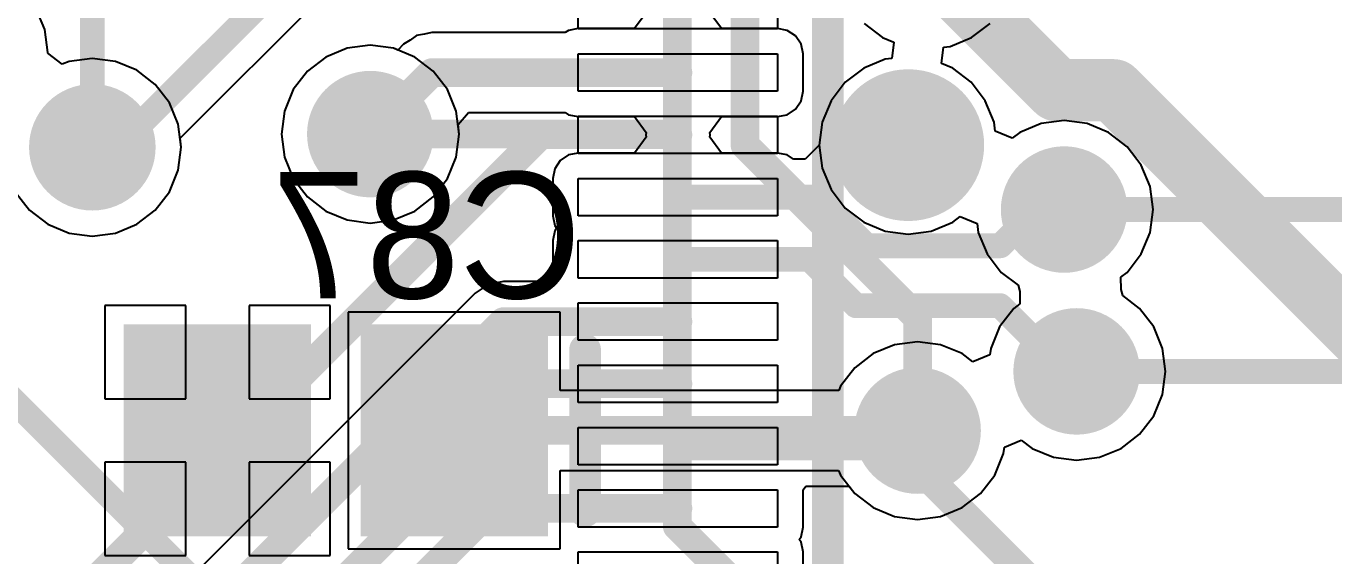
# Model space of a CAD drawing. Header units: millimetres. Extents: x 0 to 7.44, y -3.03 to 0.
# Drawn here: x 0.987 to 1.4002, y -1.7198 to -1.5522 of the extents above; entities that cross this region are included whole.
import ezdxf

# ---------------------------------------------------------------- set-up
doc = ezdxf.new("R2010")
doc.units = ezdxf.units.MM
doc.header["$MEASUREMENT"] = 0
for name, color, linetype in [('BottomLayer', 5, 'Continuous'), ('BottomOverlay', 54, 'Continuous'), ('BottomPaste', 16, 'Continuous'), ('BottomSolder', 6, 'Continuous'), ('MidLayer1', 16, 'Continuous'), ('MidLayer2', 76, 'Continuous'), ('MultiLayer', 9, 'Continuous'), ('TopLayer', 1, 'Continuous'), ('TopOverlay', 2, 'Continuous'), ('TopSolder', 216, 'Continuous'), ('ViaHoleLayer', 16, 'Continuous')]:
    doc.layers.add(name, color=color, linetype=linetype)

# ---------------------------------------------------------------- blocks, each defined once
blk = doc.blocks.new('EP4CE22E22C8N_31')
at = {"layer": 'TopLayer'}
for p, q in [((0.38976, 0.25984), (0.38976, 0.27165)), ((0.38976, 0.25984), (0.38976, 0.27165)), ((0.45276, 0.27165), (0.45276, 0.25984)), ((0.45276, 0.27165), (0.45276, 0.25984)), ((0.45276, 0.25984), (0.38976, 0.25984)), ((0.45276, 0.25984), (0.38976, 0.25984)), ((0.38976, 0.24016), (0.38976, 0.25197)), ((0.38976, 0.25197), (0.45276, 0.25197)), ((0.38976, 0.24016), (0.38976, 0.25197)), ((0.38976, 0.25197), (0.45276, 0.25197)), ((0.45276, 0.25197), (0.45276, 0.24016)), ((0.45276, 0.25197), (0.45276, 0.24016)), ((0.45276, 0.24016), (0.38976, 0.24016)), ((0.45276, 0.24016), (0.38976, 0.24016)), ((0.38976, 0.22047), (0.38976, 0.23228)), ((0.38976, 0.23228), (0.45276, 0.23228)), ((0.38976, 0.22047), (0.38976, 0.23228)), ((0.38976, 0.23228), (0.45276, 0.23228)), ((0.45276, 0.23228), (0.45276, 0.22047)), ((0.45276, 0.23228), (0.45276, 0.22047)), ((0.45276, 0.22047), (0.38976, 0.22047)), ((0.45276, 0.22047), (0.38976, 0.22047)), ((0.38976, 0.20079), (0.38976, 0.2126)), ((0.38976, 0.2126), (0.45276, 0.2126)), ((0.38976, 0.20079), (0.38976, 0.2126)), ((0.38976, 0.2126), (0.45276, 0.2126)), ((0.45276, 0.2126), (0.45276, 0.20079)), ((0.45276, 0.2126), (0.45276, 0.20079)), ((0.45276, 0.20079), (0.38976, 0.20079)), ((0.45276, 0.20079), (0.38976, 0.20079)), ((0.38976, 0.1811), (0.38976, 0.19291)), ((0.38976, 0.19291), (0.45276, 0.19291)), ((0.38976, 0.1811), (0.38976, 0.19291)), ((0.38976, 0.19291), (0.45276, 0.19291)), ((0.45276, 0.19291), (0.45276, 0.1811)), ((0.45276, 0.19291), (0.45276, 0.1811)), ((0.45276, 0.1811), (0.38976, 0.1811)), ((0.45276, 0.1811), (0.38976, 0.1811)), ((0.38976, 0.16142), (0.38976, 0.17323)), ((0.38976, 0.17323), (0.45276, 0.17323)), ((0.38976, 0.16142), (0.38976, 0.17323)), ((0.38976, 0.17323), (0.45276, 0.17323)), ((0.45276, 0.17323), (0.45276, 0.16142)), ((0.45276, 0.17323), (0.45276, 0.16142)), ((0.45276, 0.16142), (0.38976, 0.16142)), ((0.45276, 0.16142), (0.38976, 0.16142)), ((0.38976, 0.14173), (0.38976, 0.15354)), ((0.38976, 0.15354), (0.45276, 0.15354)), ((0.38976, 0.14173), (0.38976, 0.15354)), ((0.38976, 0.15354), (0.45276, 0.15354)), ((0.45276, 0.15354), (0.45276, 0.14173)), ((0.45276, 0.15354), (0.45276, 0.14173)), ((0.45276, 0.14173), (0.38976, 0.14173)), ((0.45276, 0.14173), (0.38976, 0.14173)), ((0.38976, 0.12205), (0.38976, 0.13386)), ((0.38976, 0.13386), (0.45276, 0.13386)), ((0.38976, 0.12205), (0.38976, 0.13386)), ((0.38976, 0.13386), (0.45276, 0.13386)), ((0.45276, 0.13386), (0.45276, 0.12205)), ((0.45276, 0.13386), (0.45276, 0.12205)), ((0.45276, 0.12205), (0.38976, 0.12205)), ((0.45276, 0.12205), (0.38976, 0.12205)), ((0.38976, 0.10236), (0.38976, 0.11417)), ((0.38976, 0.11417), (0.45276, 0.11417)), ((0.38976, 0.10236), (0.38976, 0.11417)), ((0.38976, 0.11417), (0.45276, 0.11417)), ((0.45276, 0.11417), (0.45276, 0.10236)), ((0.45276, 0.11417), (0.45276, 0.10236)), ((0.45276, 0.10236), (0.38976, 0.10236)), ((0.45276, 0.10236), (0.38976, 0.10236)), ((0.38976, 0.08268), (0.38976, 0.09449)), ((0.38976, 0.09449), (0.45276, 0.09449)), ((0.38976, 0.08268), (0.38976, 0.09449)), ((0.38976, 0.09449), (0.45276, 0.09449)), ((0.45276, 0.09449), (0.45276, 0.08268)), ((0.45276, 0.09449), (0.45276, 0.08268))]:
    blk.add_line(p, q, dxfattribs=at)
at = {"layer": 'TopLayer', "const_width": 0.0000005}
for points in [[(0.42126, 0.24606, 1), (0.42126, 0.24606, 1)], [(0.42126, 0.22638, 1), (0.42126, 0.22638, 1)], [(0.42126, 0.20669, 1), (0.42126, 0.20669, 1)], [(0.42126, 0.18701, 1), (0.42126, 0.18701, 1)], [(0.42126, 0.16732, 1), (0.42126, 0.16732, 1)], [(0.42126, 0.14764, 1), (0.42126, 0.14764, 1)], [(0.42126, 0.12795, 1), (0.42126, 0.12795, 1)], [(0.42126, 0.10827, 1), (0.42126, 0.10827, 1)]]:
    blk.add_lwpolyline(points, format="xyb", close=True, dxfattribs=at)
at = {"layer": 'TopOverlay', "const_width": 0.01}
blk.add_lwpolyline([(0.37389, 0.37398), (0.37389, -0.37398)], dxfattribs=at)
blk = doc.blocks.new('CAP_0805_B_127')
at = {"layer": 'BottomLayer'}
for points in [[(-0.05511, -0.02953), (-0.00393, -0.02953), (-0.05511, 0.02953), (-0.00393, 0.02953)], [(0.0197, -0.02953), (0.07088, -0.02953), (0.0197, 0.02953), (0.07088, 0.02953)]]:
    blk.add_solid(points, dxfattribs=at)
at = {"layer": 'BottomOverlay', "const_width": 0.01}
blk.add_lwpolyline([(-0.07088, 0.02557), (-0.07088, -0.02557)], dxfattribs=at)
at = {"layer": 'BottomOverlay', "const_width": 0.005}
for points in [[(-0.07338, 0.02557, 1), (-0.06838, 0.02557, 1)], [(-0.07338, -0.02557, 1), (-0.06838, -0.02557, 1)]]:
    blk.add_lwpolyline(points, format="xyb", close=True, dxfattribs=at)
at = {"layer": 'BottomPaste'}
for points in [[(-0.05511, -0.02953), (-0.00393, -0.02953), (-0.05511, 0.02953), (-0.00393, 0.02953)], [(0.0197, -0.02953), (0.07088, -0.02953), (0.0197, 0.02953), (0.07088, 0.02953)]]:
    blk.add_solid(points, dxfattribs=at)
at = {"layer": 'BottomSolder'}
for points in [[(-0.05911, -0.03353), (0.00007, -0.03353), (-0.05911, 0.03353), (0.00007, 0.03353)], [(0.0157, -0.03353), (0.07488, -0.03353), (0.0157, 0.03353), (0.07488, 0.03353)]]:
    blk.add_solid(points, dxfattribs=at)

msp = doc.modelspace()

# ---------------------------------------------------------------- linework, layer by layer
at = {"layer": 'BottomLayer'}
for p, q in [((0.99287, -1.55335), (0.99006, -1.54656)), ((0.99383, -1.56062), (0.99287, -1.55335)), ((1.25177, -1.55138), (1.2576, -1.55584)), ((1.28571, -1.55584), (1.29153, -1.55138)), ((1.2576, -1.55584), (1.26115, -1.55732)), ((1.26115, -1.55732), (1.26048, -1.56245)), ((1.27893, -1.55865), (1.28571, -1.55584)), ((0.99381, -1.56079), (0.99383, -1.56062)), ((0.99839, -1.56431), (0.99381, -1.56079)), ((1.08844, -1.55923), (1.08166, -1.56204)), ((1.09571, -1.55827), (1.08844, -1.55923)), ((1.10299, -1.55923), (1.09571, -1.55827)), ((1.10977, -1.56204), (1.10299, -1.55923)), ((1.27618, -1.56406), (1.27686, -1.55893)), ((1.27686, -1.55893), (1.27893, -1.55865)), ((1.0006, -1.56339), (0.99839, -1.56431)), ((1.00787, -1.56243), (1.0006, -1.56339)), ((1.01515, -1.56339), (1.00787, -1.56243)), ((1.02193, -1.5662), (1.01515, -1.56339)), ((1.08166, -1.56204), (1.07583, -1.56651)), ((1.11559, -1.56651), (1.10977, -1.56204)), ((1.25162, -1.56553), (1.2458, -1.57)), ((1.2584, -1.56272), (1.25162, -1.56553)), ((1.26048, -1.56245), (1.2584, -1.56272)), ((1.27973, -1.56553), (1.27618, -1.56406)), ((1.28556, -1.57), (1.27973, -1.56553)), ((1.02775, -1.57067), (1.02193, -1.5662)), ((1.07583, -1.56651), (1.07136, -1.57233)), ((1.12006, -1.57233), (1.11559, -1.56651)), ((1.2458, -1.57), (1.24133, -1.57582)), ((1.29003, -1.57582), (1.28556, -1.57)), ((1.03222, -1.57649), (1.02775, -1.57067)), ((1.07136, -1.57233), (1.06856, -1.57911)), ((1.12287, -1.57911), (1.12006, -1.57233)), ((1.03503, -1.58327), (1.03222, -1.57649)), ((1.24133, -1.57582), (1.23852, -1.5826)), ((1.29283, -1.5826), (1.29003, -1.57582)), ((1.06856, -1.57911), (1.0676, -1.58639)), ((1.12383, -1.58639), (1.12287, -1.57911)), ((1.23852, -1.5826), (1.23756, -1.58988)), ((1.29321, -1.58549), (1.29283, -1.5826)), ((1.31496, -1.58212), (1.30768, -1.58308)), ((1.32224, -1.58308), (1.31496, -1.58212)), ((1.03599, -1.59055), (1.03503, -1.58327)), ((1.0676, -1.58639), (1.06856, -1.59366)), ((1.12287, -1.59366), (1.12383, -1.58639)), ((1.29855, -1.5877), (1.29321, -1.58549)), ((1.3009, -1.58589), (1.29855, -1.5877)), ((1.30768, -1.58308), (1.3009, -1.58589)), ((1.32902, -1.58589), (1.32224, -1.58308)), ((1.33484, -1.59036), (1.32902, -1.58589)), ((1.03503, -1.59782), (1.03599, -1.59055)), ((1.23756, -1.58988), (1.23852, -1.59715)), ((1.33931, -1.59618), (1.33484, -1.59036)), ((1.06856, -1.59366), (1.07136, -1.60044)), ((1.12006, -1.60044), (1.12287, -1.59366)), ((1.03222, -1.60461), (1.03503, -1.59782)), ((1.23852, -1.59715), (1.24133, -1.60394)), ((1.34212, -1.60296), (1.33931, -1.59618)), ((1.07136, -1.60044), (1.07583, -1.60627)), ((1.11559, -1.60627), (1.12006, -1.60044)), ((1.34308, -1.61024), (1.34212, -1.60296)), ((0.98352, -1.60461), (0.98799, -1.61043)), ((1.02775, -1.61043), (1.03222, -1.60461)), ((1.07583, -1.60627), (1.08166, -1.61073)), ((1.10977, -1.61073), (1.11559, -1.60627)), ((1.24133, -1.60394), (1.2458, -1.60976)), ((0.98799, -1.61043), (0.99381, -1.6149)), ((1.02193, -1.6149), (1.02775, -1.61043)), ((1.08166, -1.61073), (1.08844, -1.61354)), ((1.10299, -1.61354), (1.10977, -1.61073)), ((1.2458, -1.60976), (1.25162, -1.61423)), ((1.34212, -1.61751), (1.34308, -1.61024)), ((0.99381, -1.6149), (1.0006, -1.6177)), ((1.01515, -1.6177), (1.02193, -1.6149)), ((1.08844, -1.61354), (1.09571, -1.6145)), ((1.09571, -1.6145), (1.10299, -1.61354)), ((1.25162, -1.61423), (1.2584, -1.61703)), ((1.27295, -1.61703), (1.27973, -1.61423)), ((1.27973, -1.61423), (1.28209, -1.61242)), ((1.28209, -1.61242), (1.28742, -1.61463)), ((1.28742, -1.61463), (1.2878, -1.61751)), ((1.0006, -1.6177), (1.00787, -1.61866)), ((1.00787, -1.61866), (1.01515, -1.6177)), ((1.2584, -1.61703), (1.26568, -1.61799)), ((1.26568, -1.61799), (1.27295, -1.61703)), ((1.2878, -1.61751), (1.29061, -1.62429)), ((1.33931, -1.62429), (1.34212, -1.61751)), ((1.29061, -1.62429), (1.29508, -1.63012)), ((1.33484, -1.63012), (1.33931, -1.62429)), ((1.29508, -1.63012), (1.30038, -1.63419)), ((1.33288, -1.63162), (1.33484, -1.63012)), ((1.33293, -1.63549), (1.33288, -1.63162)), ((1.30038, -1.63419), (1.30093, -1.63617)), ((1.30093, -1.63617), (1.30098, -1.64003)), ((1.33347, -1.63747), (1.33293, -1.63549)), ((1.30098, -1.64003), (1.29902, -1.64154)), ((1.33878, -1.64154), (1.33347, -1.63747)), ((1.03741, -1.64057), (1.01182, -1.64057)), ((1.01182, -1.64057), (1.01182, -1.67009)), ((1.03741, -1.67009), (1.03741, -1.64057)), ((1.083, -1.64057), (1.05741, -1.64057)), ((1.05741, -1.64057), (1.05741, -1.67009)), ((1.083, -1.67009), (1.083, -1.64057)), ((1.15568, -1.64269), (1.08875, -1.64269)), ((1.08875, -1.64269), (1.08875, -1.7175)), ((1.15568, -1.66745), (1.15568, -1.64269)), ((1.29902, -1.64154), (1.29455, -1.64736)), ((1.34325, -1.64736), (1.33878, -1.64154)), ((1.29455, -1.64736), (1.29174, -1.65414)), ((1.34605, -1.65414), (1.34325, -1.64736)), ((1.26865, -1.65203), (1.26137, -1.65299)), ((1.27593, -1.65299), (1.26865, -1.65203)), ((1.25459, -1.65579), (1.24877, -1.66026)), ((1.26137, -1.65299), (1.25459, -1.65579)), ((1.28271, -1.65579), (1.27593, -1.65299)), ((1.28613, -1.65842), (1.28271, -1.65579)), ((1.29147, -1.65621), (1.28613, -1.65842)), ((1.29174, -1.65414), (1.29147, -1.65621)), ((1.34701, -1.66142), (1.34605, -1.65414)), ((1.24877, -1.66026), (1.2443, -1.66608)), ((1.34605, -1.66869), (1.34701, -1.66142)), ((1.24374, -1.66745), (1.15568, -1.66745)), ((1.2443, -1.66608), (1.24374, -1.66745)), ((1.34325, -1.67547), (1.34605, -1.66869)), ((1.01182, -1.67009), (1.03741, -1.67009)), ((1.05741, -1.67009), (1.083, -1.67009)), ((1.33878, -1.6813), (1.34325, -1.67547)), ((1.33295, -1.68577), (1.33878, -1.6813)), ((1.29581, -1.68742), (1.29608, -1.68534)), ((1.29608, -1.68534), (1.30141, -1.68314)), ((1.30141, -1.68314), (1.30484, -1.68577)), ((1.30484, -1.68577), (1.31162, -1.68857)), ((1.32617, -1.68857), (1.33295, -1.68577)), ((1.293, -1.6942), (1.29581, -1.68742)), ((1.31162, -1.68857), (1.3189, -1.68953)), ((1.3189, -1.68953), (1.32617, -1.68857)), ((1.03741, -1.69009), (1.01182, -1.69009)), ((1.01182, -1.69009), (1.01182, -1.71962)), ((1.03741, -1.71962), (1.03741, -1.69009)), ((1.083, -1.69009), (1.05741, -1.69009)), ((1.05741, -1.69009), (1.05741, -1.71962)), ((1.083, -1.71962), (1.083, -1.69009)), ((1.15568, -1.7175), (1.15568, -1.69274)), ((1.15568, -1.69274), (1.2437, -1.69274)), ((1.2437, -1.69274), (1.2443, -1.6942)), ((1.2443, -1.6942), (1.24877, -1.70002)), ((1.28853, -1.70002), (1.293, -1.6942)), ((1.24877, -1.70002), (1.25459, -1.70449)), ((1.28271, -1.70449), (1.28853, -1.70002)), ((1.25459, -1.70449), (1.26137, -1.7073)), ((1.27593, -1.7073), (1.28271, -1.70449)), ((1.26137, -1.7073), (1.26865, -1.70826)), ((1.26865, -1.70826), (1.27593, -1.7073)), ((1.08875, -1.7175), (1.15568, -1.7175)), ((1.01182, -1.71962), (1.03741, -1.71962)), ((1.05741, -1.71962), (1.083, -1.71962))]:
    msp.add_line(p, q, dxfattribs=at)
for points, const_width in [([(1.08571, -1.58639, 1), (1.10571, -1.58639, 1)], 0.02), ([(1.25568, -1.58988, 1), (1.27568, -1.58988, 1)], 0.02), ([(0.99787, -1.59055, 1), (1.01787, -1.59055, 1)], 0.02), ([(1.30496, -1.61024, 1), (1.32496, -1.61024, 1)], 0.02), ([(1.3089, -1.66142, 1), (1.3289, -1.66142, 1)], 0.02), ([(1.25865, -1.68014, 1), (1.27865, -1.68014, 1)], 0.02), ([(1.11996, -1.68009, 1), (1.12448, -1.68009, 1)], 0.00453), ([(1.26634, -1.68009, 1), (1.27087, -1.68009, 1)], 0.00453), ([(1.26634, -1.68009, 1), (1.27087, -1.68009, 1)], 0.00453), ([(1.26639, -1.68014, 1), (1.27091, -1.68014, 1)], 0.00453)]:
    msp.add_lwpolyline(points, format="xyb", close=True, dxfattribs=dict(at, const_width=const_width))
at = {"layer": 'BottomLayer', "const_width": 0.00906}
for points in [[(1.12222, -1.68009), (1.2686, -1.68009)], [(1.2686, -1.68009), (1.26865, -1.68014)]]:
    msp.add_lwpolyline(points, dxfattribs=at)
at = {"layer": 'BottomSolder', "const_width": 0.024}
msp.add_lwpolyline([(1.25368, -1.58988, 1), (1.27768, -1.58988, 1)], format="xyb", close=True, dxfattribs=at)
at = {"layer": 'MidLayer1', "const_width": 0.00787}
for points in [[(1.00787, -1.59055), (1.00787, -1.02756)], [(1.31496, -1.61024), (1.84051, -1.61024)], [(0.96572, -1.65334), (1.05295, -1.74058)], [(1.3189, -1.66142), (1.54419, -1.66142)]]:
    msp.add_lwpolyline(points, dxfattribs=at)
at = {"layer": 'MidLayer1'}
for points, const_width in [([(1.08571, -1.58639, 1), (1.10571, -1.58639, 1)], 0.02), ([(1.25568, -1.58988, 1), (1.27568, -1.58988, 1)], 0.02), ([(0.99787, -1.59055, 1), (1.01787, -1.59055, 1)], 0.02), ([(1.0059, -1.59055, 1), (1.00984, -1.59055, 1)], 0.00394), ([(1.30496, -1.61024, 1), (1.32496, -1.61024, 1)], 0.02), ([(1.31299, -1.61024, 1), (1.31693, -1.61024, 1)], 0.00394), ([(1.3089, -1.66142, 1), (1.3289, -1.66142, 1)], 0.02), ([(1.25865, -1.68014, 1), (1.27865, -1.68014, 1)], 0.02), ([(1.31693, -1.66142, 1), (1.32087, -1.66142, 1)], 0.00394)]:
    msp.add_lwpolyline(points, format="xyb", close=True, dxfattribs=dict(at, const_width=const_width))
at = {"layer": 'MidLayer2'}
for points, const_width in [([(1.2141, -1.58991), (1.2141, -1.39219)], 0.00906), ([(1.19269, -1.58639), (1.19269, -1.41599)], 0.00906), ([(1.27381, -1.53365), (1.31268, -1.57252)], 0.01969), ([(1.31268, -1.57252), (1.33058, -1.57252)], 0.01969), ([(1.33058, -1.57252), (1.42762, -1.66955)], 0.01969), ([(1.09571, -1.58639), (1.19269, -1.58639)], 0.00906), ([(1.19269, -1.71038), (1.19269, -1.58639)], 0.00906), ([(1.2141, -1.58991), (1.26865, -1.64446)], 0.00906), ([(1.26865, -1.68014), (1.26865, -1.64446)], 0.00906), ([(1.26865, -1.69175), (1.26865, -1.68014)], 0.00906), ([(1.26865, -1.69175), (1.37557, -1.79867)], 0.00906), ([(1.19269, -1.71038), (1.26496, -1.78265)], 0.00906)]:
    msp.add_lwpolyline(points, dxfattribs=dict(at, const_width=const_width))
for points, const_width in [([(1.30776, -1.57252, 1), (1.3176, -1.57252, 1)], 0.00984), ([(1.30776, -1.57252, 1), (1.3176, -1.57252, 1)], 0.00984), ([(1.32566, -1.57252, 1), (1.3355, -1.57252, 1)], 0.00984), ([(1.32566, -1.57252, 1), (1.3355, -1.57252, 1)], 0.00984), ([(1.08571, -1.58639, 1), (1.10571, -1.58639, 1)], 0.02), ([(1.25568, -1.58988, 1), (1.27568, -1.58988, 1)], 0.02), ([(0.99787, -1.59055, 1), (1.01787, -1.59055, 1)], 0.02), ([(1.09345, -1.58639, 1), (1.09798, -1.58639, 1)], 0.00453), ([(1.19042, -1.58639, 1), (1.19495, -1.58639, 1)], 0.00453), ([(1.19042, -1.58639, 1), (1.19495, -1.58639, 1)], 0.00453), ([(1.19042, -1.58639, 1), (1.19495, -1.58639, 1)], 0.00453), ([(1.21184, -1.58991, 1), (1.21637, -1.58991, 1)], 0.00453), ([(1.21184, -1.58991, 1), (1.21637, -1.58991, 1)], 0.00453), ([(1.30496, -1.61024, 1), (1.32496, -1.61024, 1)], 0.02), ([(1.26639, -1.64446, 1), (1.27091, -1.64446, 1)], 0.00453), ([(1.26639, -1.64446, 1), (1.27091, -1.64446, 1)], 0.00453), ([(1.3089, -1.66142, 1), (1.3289, -1.66142, 1)], 0.02), ([(1.25865, -1.68014, 1), (1.27865, -1.68014, 1)], 0.02), ([(1.26639, -1.68014, 1), (1.27091, -1.68014, 1)], 0.00453), ([(1.26639, -1.68014, 1), (1.27091, -1.68014, 1)], 0.00453), ([(1.26639, -1.69175, 1), (1.27091, -1.69175, 1)], 0.00453), ([(1.26639, -1.69175, 1), (1.27091, -1.69175, 1)], 0.00453), ([(1.19042, -1.71038, 1), (1.19495, -1.71038, 1)], 0.00453), ([(1.19042, -1.71038, 1), (1.19495, -1.71038, 1)], 0.00453)]:
    msp.add_lwpolyline(points, format="xyb", close=True, dxfattribs=dict(at, const_width=const_width))
at = {"layer": 'MultiLayer', "const_width": 0.02}
for points in [[(1.08571, -1.58639, 1), (1.10571, -1.58639, 1)], [(1.25568, -1.58988, 1), (1.27568, -1.58988, 1)], [(0.99787, -1.59055, 1), (1.01787, -1.59055, 1)], [(1.30496, -1.61024, 1), (1.32496, -1.61024, 1)], [(1.3089, -1.66142, 1), (1.3289, -1.66142, 1)], [(1.25865, -1.68014, 1), (1.27865, -1.68014, 1)]]:
    msp.add_lwpolyline(points, format="xyb", close=True, dxfattribs=at)
at = {"layer": 'TopLayer'}
for p, q in [((1.03561, -1.58772), (1.14629, -1.47704)), ((1.18287, -1.548), (1.17917, -1.553)), ((1.20665, -1.553), (1.20296, -1.548)), ((1.15835, -1.55361), (1.15733, -1.55428)), ((1.16142, -1.553), (1.15835, -1.55361)), ((1.17917, -1.553), (1.16142, -1.553)), ((1.22441, -1.553), (1.20665, -1.553)), ((1.22748, -1.55361), (1.22441, -1.553)), ((1.23009, -1.55535), (1.22748, -1.55361)), ((1.25177, -1.55138), (1.2576, -1.55584)), ((1.28571, -1.55584), (1.29153, -1.55138)), ((1.10826, -1.55663), (1.10622, -1.55799)), ((1.11033, -1.55525), (1.10826, -1.55663)), ((1.11285, -1.55474), (1.11033, -1.55525)), ((1.11033, -1.55525), (1.11033, -1.55525)), ((1.11033, -1.55525), (1.11033, -1.55525)), ((1.11516, -1.55428), (1.11285, -1.55474)), ((1.11517, -1.55428), (1.11516, -1.55428)), ((1.11516, -1.55428), (1.11516, -1.55428)), ((1.15733, -1.55428), (1.11517, -1.55428)), ((1.23183, -1.55795), (1.23009, -1.55535)), ((1.2576, -1.55584), (1.26115, -1.55732)), ((1.26115, -1.55732), (1.26048, -1.56245)), ((1.27893, -1.55865), (1.28571, -1.55584)), ((1.08844, -1.55923), (1.08166, -1.56204)), ((1.09571, -1.55827), (1.08844, -1.55923)), ((1.10299, -1.55923), (1.09571, -1.55827)), ((1.1044, -1.55981), (1.10299, -1.55923)), ((1.10622, -1.55799), (1.1044, -1.55981)), ((1.10622, -1.55799), (1.10622, -1.55799)), ((1.10622, -1.55799), (1.10622, -1.55799)), ((1.23244, -1.56102), (1.23183, -1.55795)), ((1.23244, -1.57283), (1.23244, -1.56102)), ((1.27618, -1.56406), (1.27686, -1.55893)), ((1.27686, -1.55893), (1.27893, -1.55865)), ((1.08166, -1.56204), (1.07583, -1.56651)), ((1.25162, -1.56553), (1.2458, -1.57)), ((1.2584, -1.56272), (1.25162, -1.56553)), ((1.26048, -1.56245), (1.2584, -1.56272)), ((1.27973, -1.56553), (1.27618, -1.56406)), ((1.28556, -1.57), (1.27973, -1.56553)), ((1.07583, -1.56651), (1.07136, -1.57233)), ((1.2458, -1.57), (1.24133, -1.57582)), ((1.29003, -1.57582), (1.28556, -1.57)), ((1.07136, -1.57233), (1.06856, -1.57911)), ((1.23183, -1.57591), (1.23244, -1.57283)), ((1.23009, -1.57851), (1.23183, -1.57591)), ((1.24133, -1.57582), (1.23852, -1.5826)), ((1.29283, -1.5826), (1.29003, -1.57582)), ((1.06856, -1.57911), (1.0676, -1.58639)), ((1.12343, -1.58333), (1.12672, -1.57957)), ((1.12672, -1.57957), (1.15733, -1.57957)), ((1.15733, -1.57957), (1.15835, -1.58025)), ((1.15835, -1.58025), (1.16142, -1.58086)), ((1.16142, -1.58086), (1.17917, -1.58086)), ((1.17917, -1.58086), (1.18287, -1.58586)), ((1.20296, -1.58586), (1.20665, -1.58086)), ((1.20665, -1.58086), (1.22441, -1.58086)), ((1.22441, -1.58086), (1.22748, -1.58025)), ((1.22748, -1.58025), (1.23009, -1.57851)), ((1.23852, -1.5826), (1.23756, -1.58988)), ((1.29321, -1.58549), (1.29283, -1.5826)), ((1.31496, -1.58212), (1.30768, -1.58308)), ((1.32224, -1.58308), (1.31496, -1.58212)), ((1.0676, -1.58639), (1.06856, -1.59366)), ((1.12287, -1.59366), (1.12383, -1.58639)), ((1.12383, -1.58639), (1.12343, -1.58333)), ((1.18287, -1.58586), (1.18272, -1.58661)), ((1.18272, -1.58661), (1.18287, -1.58737)), ((1.20311, -1.58661), (1.20296, -1.58586)), ((1.20296, -1.58737), (1.20311, -1.58661)), ((1.29855, -1.5877), (1.29321, -1.58549)), ((1.3009, -1.58589), (1.29855, -1.5877)), ((1.30768, -1.58308), (1.3009, -1.58589)), ((1.32902, -1.58589), (1.32224, -1.58308)), ((1.33484, -1.59036), (1.32902, -1.58589)), ((1.03503, -1.59782), (1.03599, -1.59055)), ((1.03599, -1.59055), (1.03561, -1.58772)), ((1.18287, -1.58737), (1.17917, -1.59237)), ((1.20665, -1.59237), (1.20296, -1.58737)), ((1.23756, -1.58988), (1.2331, -1.59426)), ((1.33931, -1.59618), (1.33484, -1.59036)), ((1.06856, -1.59366), (1.07136, -1.60044)), ((1.12006, -1.60044), (1.12287, -1.59366)), ((1.15574, -1.59472), (1.154, -1.59732)), ((1.15835, -1.59298), (1.15574, -1.59472)), ((1.16142, -1.59237), (1.15835, -1.59298)), ((1.17917, -1.59237), (1.16142, -1.59237)), ((1.22441, -1.59237), (1.20665, -1.59237)), ((1.22748, -1.59298), (1.22441, -1.59237)), ((1.2294, -1.59426), (1.22748, -1.59298)), ((1.2331, -1.59426), (1.2294, -1.59426)), ((1.03222, -1.60461), (1.03503, -1.59782)), ((1.154, -1.59732), (1.15339, -1.60039)), ((1.34212, -1.60296), (1.33931, -1.59618)), ((1.07136, -1.60044), (1.07583, -1.60627)), ((1.11559, -1.60627), (1.12006, -1.60044)), ((1.15339, -1.60039), (1.15339, -1.6122)), ((1.34308, -1.61024), (1.34212, -1.60296)), ((0.98352, -1.60461), (0.98799, -1.61043)), ((1.02775, -1.61043), (1.03222, -1.60461)), ((1.07583, -1.60627), (1.08166, -1.61073)), ((1.10977, -1.61073), (1.11559, -1.60627)), ((0.98799, -1.61043), (0.99381, -1.6149)), ((1.02193, -1.6149), (1.02775, -1.61043)), ((1.08166, -1.61073), (1.08844, -1.61354)), ((1.10299, -1.61354), (1.10977, -1.61073)), ((1.34212, -1.61751), (1.34308, -1.61024)), ((0.99381, -1.6149), (1.0006, -1.6177)), ((1.01515, -1.6177), (1.02193, -1.6149)), ((1.08844, -1.61354), (1.09571, -1.6145)), ((1.09571, -1.6145), (1.10299, -1.61354)), ((1.15339, -1.6122), (1.154, -1.61528)), ((1.154, -1.61528), (1.15458, -1.61614)), ((1.0006, -1.6177), (1.00787, -1.61866)), ((1.00787, -1.61866), (1.01515, -1.6177)), ((1.154, -1.61701), (1.15339, -1.62008)), ((1.15458, -1.61614), (1.154, -1.61701)), ((1.33931, -1.62429), (1.34212, -1.61751)), ((1.15339, -1.62008), (1.15339, -1.63189)), ((1.33484, -1.63012), (1.33931, -1.62429)), ((1.15339, -1.63189), (1.15246, -1.63302)), ((1.33288, -1.63162), (1.33484, -1.63012)), ((1.33293, -1.63549), (1.33288, -1.63162)), ((1.13296, -1.63399), (1.12885, -1.63673)), ((1.1378, -1.63302), (1.13296, -1.63399)), ((1.15246, -1.63302), (1.1378, -1.63302)), ((1.33347, -1.63747), (1.33293, -1.63549)), ((1.12885, -1.63673), (1.02649, -1.73909)), ((1.33878, -1.64154), (1.33347, -1.63747)), ((1.34325, -1.64736), (1.33878, -1.64154)), ((1.34605, -1.65414), (1.34325, -1.64736)), ((1.34701, -1.66142), (1.34605, -1.65414)), ((1.34605, -1.66869), (1.34701, -1.66142)), ((1.34325, -1.67547), (1.34605, -1.66869)), ((1.33878, -1.6813), (1.34325, -1.67547)), ((1.33295, -1.68577), (1.33878, -1.6813)), ((1.29581, -1.68742), (1.29608, -1.68534)), ((1.29608, -1.68534), (1.30141, -1.68314)), ((1.30141, -1.68314), (1.30484, -1.68577)), ((1.30484, -1.68577), (1.31162, -1.68857)), ((1.32617, -1.68857), (1.33295, -1.68577)), ((1.293, -1.6942), (1.29581, -1.68742)), ((1.31162, -1.68857), (1.3189, -1.68953)), ((1.3189, -1.68953), (1.32617, -1.68857)), ((1.23244, -1.69882), (1.23337, -1.69768)), ((1.23337, -1.69768), (1.24698, -1.69768)), ((1.24698, -1.69768), (1.24877, -1.70002)), ((1.28853, -1.70002), (1.293, -1.6942)), ((1.23244, -1.71063), (1.23244, -1.69882)), ((1.24877, -1.70002), (1.25459, -1.70449)), ((1.28271, -1.70449), (1.28853, -1.70002)), ((1.25459, -1.70449), (1.26137, -1.7073)), ((1.27593, -1.7073), (1.28271, -1.70449)), ((1.23183, -1.7137), (1.23244, -1.71063)), ((1.26137, -1.7073), (1.26865, -1.70826)), ((1.26865, -1.70826), (1.27593, -1.7073)), ((1.23125, -1.71457), (1.23183, -1.7137)), ((1.23183, -1.71543), (1.23125, -1.71457)), ((1.23244, -1.7185), (1.23183, -1.71543)), ((1.23244, -1.73032), (1.23244, -1.7185))]:
    msp.add_line(p, q, dxfattribs=at)
for points, const_width in [([(1.01575, -1.59055), (1.15748, -1.44882)], 0.00787), ([(1.09571, -1.58639), (1.11517, -1.56693)], 0.00906), ([(1.11517, -1.56693), (1.19291, -1.56693)], 0.00906), ([(0.99213, -1.74409), (1.14961, -1.58661)], 0.00906), ([(1.14961, -1.58661), (1.19291, -1.58661)], 0.00906), ([(1.00787, -1.59055), (1.01575, -1.59055)], 0.00787), ([(1.19291, -1.6063), (1.23711, -1.6063)], 0.00787), ([(1.23711, -1.6063), (1.2525, -1.62169)], 0.00787), ([(1.29481, -1.62169), (1.30627, -1.61024)], 0.00787), ([(1.30627, -1.61024), (1.31496, -1.61024)], 0.00787), ([(1.2525, -1.62169), (1.29481, -1.62169)], 0.00787), ([(1.19291, -1.62598), (1.23453, -1.62598)], 0.00787), ([(1.23453, -1.62598), (1.24917, -1.64063)], 0.00787), ([(1.24917, -1.64063), (1.2947, -1.64063)], 0.00787), ([(1.2947, -1.64063), (1.31549, -1.66142)], 0.00787), ([(1.03543, -1.74803), (1.1378, -1.64567)], 0.00906), ([(1.1378, -1.64567), (1.19291, -1.64567)], 0.00906), ([(1.06299, -1.75197), (1.14961, -1.66535)], 0.00906), ([(1.14961, -1.66535), (1.19291, -1.66535)], 0.00906), ([(1.31549, -1.66142), (1.3189, -1.66142)], 0.00787), ([(1.26375, -1.68504), (1.26865, -1.68014)], 0.00906), ([(1.19291, -1.68504), (1.26375, -1.68504)], 0.00906), ([(1.08268, -1.75623), (1.13418, -1.70472)], 0.00906), ([(1.13418, -1.70472), (1.19291, -1.70472)], 0.00906)]:
    msp.add_lwpolyline(points, dxfattribs=dict(at, const_width=const_width))
for points, const_width in [([(1.1129, -1.56693, 1), (1.11743, -1.56693, 1)], 0.00453), ([(1.1129, -1.56693, 1), (1.11743, -1.56693, 1)], 0.00453), ([(1.19065, -1.56693, 1), (1.19518, -1.56693, 1)], 0.00453), ([(1.08571, -1.58639, 1), (1.10571, -1.58639, 1)], 0.02), ([(1.25568, -1.58988, 1), (1.27568, -1.58988, 1)], 0.02), ([(0.99787, -1.59055, 1), (1.01787, -1.59055, 1)], 0.02), ([(1.09345, -1.58639, 1), (1.09798, -1.58639, 1)], 0.00453), ([(1.14734, -1.58661, 1), (1.15187, -1.58661, 1)], 0.00453), ([(1.14734, -1.58661, 1), (1.15187, -1.58661, 1)], 0.00453), ([(1.19065, -1.58661, 1), (1.19518, -1.58661, 1)], 0.00453), ([(1.0059, -1.59055, 1), (1.00984, -1.59055, 1)], 0.00394), ([(1.01378, -1.59055, 1), (1.01772, -1.59055, 1)], 0.00394), ([(1.01378, -1.59055, 1), (1.01772, -1.59055, 1)], 0.00394), ([(1.30496, -1.61024, 1), (1.32496, -1.61024, 1)], 0.02), ([(1.19094, -1.6063, 1), (1.19488, -1.6063, 1)], 0.00394), ([(1.23514, -1.6063, 1), (1.23908, -1.6063, 1)], 0.00394), ([(1.23514, -1.6063, 1), (1.23908, -1.6063, 1)], 0.00394), ([(1.3043, -1.61024, 1), (1.30824, -1.61024, 1)], 0.00394), ([(1.3043, -1.61024, 1), (1.30824, -1.61024, 1)], 0.00394), ([(1.31299, -1.61024, 1), (1.31693, -1.61024, 1)], 0.00394), ([(1.25053, -1.62169, 1), (1.25447, -1.62169, 1)], 0.00394), ([(1.25053, -1.62169, 1), (1.25447, -1.62169, 1)], 0.00394), ([(1.29285, -1.62169, 1), (1.29678, -1.62169, 1)], 0.00394), ([(1.29285, -1.62169, 1), (1.29678, -1.62169, 1)], 0.00394), ([(1.19094, -1.62598, 1), (1.19488, -1.62598, 1)], 0.00394), ([(1.23256, -1.62598, 1), (1.23649, -1.62598, 1)], 0.00394), ([(1.23256, -1.62598, 1), (1.23649, -1.62598, 1)], 0.00394), ([(1.2472, -1.64063, 1), (1.25114, -1.64063, 1)], 0.00394), ([(1.2472, -1.64063, 1), (1.25114, -1.64063, 1)], 0.00394), ([(1.29273, -1.64063, 1), (1.29667, -1.64063, 1)], 0.00394), ([(1.29273, -1.64063, 1), (1.29667, -1.64063, 1)], 0.00394), ([(1.13553, -1.64567, 1), (1.14006, -1.64567, 1)], 0.00453), ([(1.13553, -1.64567, 1), (1.14006, -1.64567, 1)], 0.00453), ([(1.19065, -1.64567, 1), (1.19518, -1.64567, 1)], 0.00453), ([(1.3089, -1.66142, 1), (1.3289, -1.66142, 1)], 0.02), ([(1.14734, -1.66535, 1), (1.15187, -1.66535, 1)], 0.00453), ([(1.14734, -1.66535, 1), (1.15187, -1.66535, 1)], 0.00453), ([(1.19065, -1.66535, 1), (1.19518, -1.66535, 1)], 0.00453), ([(1.25865, -1.68014, 1), (1.27865, -1.68014, 1)], 0.02), ([(1.31352, -1.66142, 1), (1.31746, -1.66142, 1)], 0.00394), ([(1.31352, -1.66142, 1), (1.31746, -1.66142, 1)], 0.00394), ([(1.31693, -1.66142, 1), (1.32087, -1.66142, 1)], 0.00394), ([(1.26639, -1.68014, 1), (1.27091, -1.68014, 1)], 0.00453), ([(1.19065, -1.68504, 1), (1.19518, -1.68504, 1)], 0.00453), ([(1.26149, -1.68504, 1), (1.26602, -1.68504, 1)], 0.00453), ([(1.26149, -1.68504, 1), (1.26602, -1.68504, 1)], 0.00453), ([(1.13191, -1.70472, 1), (1.13644, -1.70472, 1)], 0.00453), ([(1.13191, -1.70472, 1), (1.13644, -1.70472, 1)], 0.00453), ([(1.19065, -1.70472, 1), (1.19518, -1.70472, 1)], 0.00453)]:
    msp.add_lwpolyline(points, format="xyb", close=True, dxfattribs=dict(at, const_width=const_width))
at = {"layer": 'TopSolder', "const_width": 0.024}
msp.add_lwpolyline([(1.25368, -1.58988, 1), (1.27768, -1.58988, 1)], format="xyb", close=True, dxfattribs=at)
at = {"layer": 'ViaHoleLayer'}
for points, const_width in [([(1.09093, -1.58639, 1), (1.10049, -1.58639, 1)], 0.00956), ([(1.00309, -1.59055, 1), (1.01266, -1.59055, 1)], 0.00957), ([(1.2609, -1.58988, 1), (1.27046, -1.58988, 1)], 0.00956), ([(1.31018, -1.61024, 1), (1.31974, -1.61024, 1)], 0.00957), ([(1.31411, -1.66142, 1), (1.32368, -1.66142, 1)], 0.00957), ([(1.26387, -1.68014, 1), (1.27343, -1.68014, 1)], 0.00956)]:
    msp.add_lwpolyline(points, format="xyb", close=True, dxfattribs=dict(at, const_width=const_width))

# ---------------------------------------------------------------- block references
at = {"rotation": 180}
for name, p in [('EP4CE22E22C8N_31', (1.61417, -1.45866)), ('CAP_0805_B_127', (1.0927, -1.68009))]:
    msp.add_blockref(name, p, dxfattribs=at)

# ---------------------------------------------------------------- texts
at = {"layer": 'BottomOverlay', "text_generation_flag": 2}
msp.add_text('C87', height=0.039894, dxfattribs=at).set_placement((1.16249, -1.6383))

doc.saveas('drawing.dxf')
